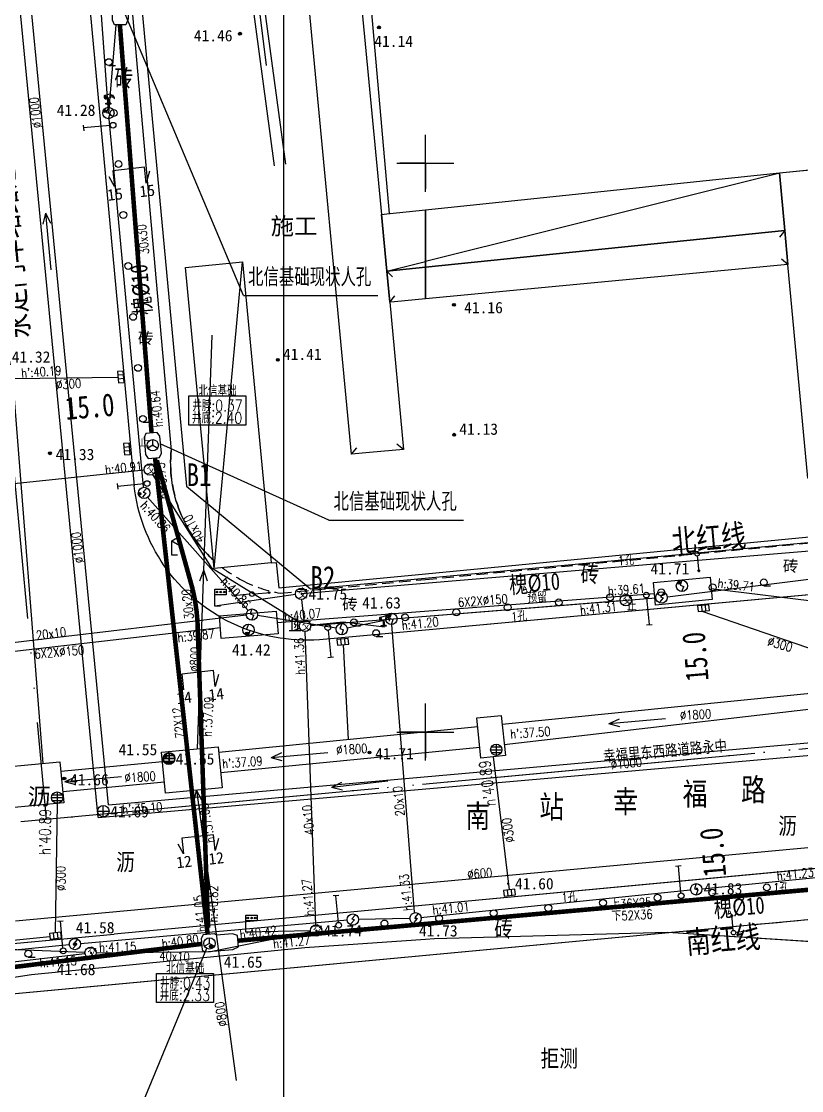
# Model space of a CAD drawing. Extents: x 501830 to 502977, y 299930 to 300245.
# Drawn here: x 502214.5 to 502283.1, y 300068.5 to 300162.5 of the extents above; entities that cross this region are included whole.
import ezdxf
from ezdxf.enums import TextEntityAlignment as Align
from ezdxf.lldxf.tags import DXFTag

# ---------------------------------------------------------------- set-up
doc = ezdxf.new("R2010")
doc.units = 0
for name, pattern in [('1117', [0.3, 0.2, -0.1]), ('2312', [0.3, 0.2, -0.1]), ('ACAD_ISO05W100', [33, 24, -3, 0, -3, 0, -3])]:
    doc.linetypes.add(name, pattern=pattern)
for name, color, linetype in [('BJ0', 7, 'Continuous'), ('BJ02', 7, 'Continuous'), ('BJ04', 7, 'Continuous'), ('BJ05', 7, 'Continuous'), ('BJ08', 7, 'Continuous'), ('BJ09', 7, 'Continuous'), ('BJ10', 7, 'Continuous'), ('BJ11', 7, 'Continuous'), ('TK', 7, 'Continuous'), ('上水注记', 4, 'Continuous'), ('上水管线', 4, 'Continuous'), ('公安交通井', 163, 'Continuous'), ('公安交通注记', 163, 'Continuous'), ('新建北信', 13, 'Continuous'), ('污水井', 247, 'Continuous'), ('污水注记', 247, 'Continuous'), ('污水管线', 247, 'Continuous'), ('污水高程表', 247, 'Continuous'), ('照明井', 193, 'Continuous'), ('电信井', 3, 'Continuous'), ('电信井（北信基础）', 3, 'Continuous'), ('电信断面图及编号', 3, 'Continuous'), ('电信注记', 3, 'Continuous'), ('电信管线', 3, 'Continuous'), ('电信高程表', 3, 'Continuous'), ('电力井', 1, 'Continuous'), ('电力注记', 1, 'Continuous'), ('电力管线', 1, 'Continuous'), ('电力高程表', 1, 'Continuous'), ('监控器', 5, 'Continuous'), ('雨水井', 34, 'Continuous'), ('雨水注记', 34, 'Continuous'), ('雨水管线', 34, 'Continuous'), ('雨水高程表', 34, 'Continuous'), ('雨蓖子', 34, 'Continuous')]:
    doc.layers.add(name, color=color, linetype=linetype)
doc.layers.add('道路红线', color=11, linetype='Continuous', lineweight=30)
doc.styles.add('HZ', font='simplex.shx', dxfattribs={"bigfont": 'hztxt'})
doc.styles.add('HZTXT', font='romans', dxfattribs={"width": 0.7, "height": 4, "bigfont": 'HZTXT'})
doc.styles.get("Standard").update_dxf_attribs({"font": 'SIMFANG.TTF'})
doc.styles.add('粗等线', font='SIMHEI.TTF')
tags = doc.linetypes.add('DL', pattern='A,15,-4.925,[130,ltypeshp.shx,S=0.5,R=330,X=-0.15,Y=0.433],0,[130,ltypeshp.shx,S=0.4,R=90,X=0,Y=0],-0.15,[130,ltypeshp.shx,S=0.5,R=150,X=0,Y=-0.433],-4.925,15', length=40).pattern_tags.tags
tags[32:33] = [DXFTag(74, 4), DXFTag(75, 0), DXFTag(340, '0'), DXFTag(46, 1.0), DXFTag(50, 0.0), DXFTag(44, 0.0), DXFTag(45, 0.0)]
tags[30:31] = [DXFTag(74, 4), DXFTag(75, 0), DXFTag(340, '0'), DXFTag(46, 1.0), DXFTag(50, 0.0), DXFTag(44, 0.0), DXFTag(45, 0.0)]
tags[4:5] = [DXFTag(74, 4), DXFTag(75, 0), DXFTag(340, '0'), DXFTag(46, 1.0), DXFTag(50, 0.0), DXFTag(44, 0.0), DXFTag(45, 0.0)]
tags = doc.linetypes.add('DX', pattern='A,15,-5,[130,ltypeshp.shx,S=1,R=330,X=0,Y=0],-5,15', length=40).pattern_tags.tags
tags[16:17] = [DXFTag(74, 4), DXFTag(75, 0), DXFTag(340, '0'), DXFTag(46, 1.0), DXFTag(50, 0.0), DXFTag(44, 0.0), DXFTag(45, 0.0)]
tags[14:15] = [DXFTag(74, 4), DXFTag(75, 0), DXFTag(340, '0'), DXFTag(46, 1.0), DXFTag(50, 0.0), DXFTag(44, 0.0), DXFTag(45, 0.0)]
tags[4:5] = [DXFTag(74, 4), DXFTag(75, 0), DXFTag(340, '0'), DXFTag(46, 1.0), DXFTag(50, 0.0), DXFTag(44, 0.0), DXFTag(45, 0.0)]
tags = doc.linetypes.add('SS', pattern='A,15,-1.9,[130,ltypeshp.shx,S=1,R=330,X=0,Y=0],-1.2,[130,ltypeshp.shx,S=1,R=330,X=0,Y=0],-1.9,15', length=35).pattern_tags.tags
tags[24:25] = [DXFTag(74, 4), DXFTag(75, 0), DXFTag(340, '0'), DXFTag(46, 1.0), DXFTag(50, 0.0), DXFTag(44, 0.0), DXFTag(45, 0.0)]
tags[22:23] = [DXFTag(74, 4), DXFTag(75, 0), DXFTag(340, '0'), DXFTag(46, 1.0), DXFTag(50, 0.0), DXFTag(44, 0.0), DXFTag(45, 0.0)]
tags[4:5] = [DXFTag(74, 4), DXFTag(75, 0), DXFTag(340, '0'), DXFTag(46, 1.0), DXFTag(50, 0.0), DXFTag(44, 0.0), DXFTag(45, 0.0)]

# ---------------------------------------------------------------- blocks, each defined once
blk = doc.blocks.new('831')
for radius in [0.25, 0.15, 0.05]:
    blk.add_circle((0, 0), radius)
blk = doc.blocks.new('mhs500')
at = {"layer": 'BJ09'}
blk.add_circle((0, 0), 0.3, dxfattribs=at)
blk = doc.blocks.new('MHST')
at = {"layer": 'BJ09'}
blk.add_line((-0.01, -0.59), (1.19, -0.59), dxfattribs=at)
blk.add_circle((0, 0), 0.6, dxfattribs=at)
blk = doc.blocks.new('M521')
at = {"layer": 'BJ05', "linetype": 'Continuous'}
h = blk.add_hatch(color=256, dxfattribs=at)
h.paths.add_polyline_path([(2.85, 0), (3.15, 0, 0.998883)])
h.paths.add_polyline_path([(3.15, 0, 0.000279), (3.15, 0), (2.85, 0, 1.000559)])
at = {"layer": 'BJ05', "linetype": 'Continuous', "flags": 128}
blk.add_lwpolyline([(0.4, 0), (3.25, 0)], dxfattribs=at)
at = {"layer": 'BJ05', "linetype": 'Continuous'}
for centre, radius in [((0, 0), 0.4), ((3, 0), 0.15)]:
    blk.add_circle(centre, radius, dxfattribs=at)
blk = doc.blocks.new('9372')
blk.add_line((-0.01, -0.59), (1.19, -0.59))
blk.add_circle((0, 0), 0.6)
blk = doc.blocks.new('GC200')
at = {"linetype": 'Continuous', "const_width": 0.2, "flags": 128}
blk.add_lwpolyline([(-0.1, 0, 1), (0.1, 0, 1)], format="xyb", close=True, dxfattribs=at)
blk = doc.blocks.new('通信井')
for q in [(-0.433, -0.25), (0, 0.5), (0.433, -0.25)]:
    blk.add_line((0, 0), q)
at = {"lineweight": -3}
blk.add_circle((0, 0), 0.5, dxfattribs=at)
blk = doc.blocks.new('雨水井')
at = {"lineweight": -3}
for p, q in [((0.5, 0), (-0.5, 0)), ((-0.4, 0.3), (0.4, 0.3)), ((0, 0.495), (0, -0.495)), ((-0.4, -0.3), (0.4, -0.3))]:
    blk.add_line(p, q, dxfattribs=at)
blk.add_circle((0, 0), 0.5, dxfattribs=at)
blk = doc.blocks.new('B8211')
blk.add_hatch(color=256).paths.add_polyline_path([(0.25, 0, 1), (-0.25, 0, 1)])
blk.add_circle((0, 0), 0.25)
blk = doc.blocks.new('JKQ')
h = blk.add_hatch(color=256)
h.paths.add_polyline_path([(-0.45, 0.08), (-0.45, -0.08), (-0.09, -0.08), (-0.09, 0.08)])
h.paths.add_polyline_path([(0.45, -0.08), (0.45, 0.08), (0.14, 0.08), (0.07, 0.08), (0.07, -0.08)])
h = blk.add_hatch(color=256)
h.paths.add_polyline_path([(-0.09, 0.08), (0.07, 0.08), (0.07, 0.68), (-0.09, 0.68)])
h.paths.add_polyline_path([(-0.01, 1.03), (-0.09, 0.68), (0.07, 0.68)])
h.paths.add_polyline_path([(0.07, 0.08), (-0.09, 0.08), (-0.09, -0.08), (0.07, -0.08)])
for p, q in [((-0.75, 1.32), (-0.76, 1.27)), ((-0.76, 1.27), (-0.76, 1.21)), ((-0.76, 1.21), (-0.75, 1.16)), ((-0.74, 1.37), (-0.75, 1.32)), ((-0.75, 1.16), (-0.73, 1.1)), ((-0.73, 1.41), (-0.74, 1.37)), ((-0.71, 1.45), (-0.73, 1.41)), ((-0.73, 1.1), (-0.71, 1.04)), ((-0.68, 1.47), (-0.71, 1.45)), ((-0.71, 1.04), (-0.68, 1)), ((-0.65, 1.49), (-0.68, 1.47)), ((-0.68, 1), (-0.65, 0.95)), ((-0.66, 1.34), (-0.67, 1.26)), ((-0.67, 1.26), (-0.65, 1.16)), ((-0.66, 1.48), (0.24, 1.75)), ((-0.64, 1.39), (-0.66, 1.34)), ((-0.62, 1.49), (-0.65, 1.49)), ((-0.65, 1.16), (-0.62, 1.07)), ((-0.65, 0.95), (-0.62, 0.92)), ((-0.63, 1.4), (-0.64, 1.39)), ((-0.61, 1.4), (-0.63, 1.4)), ((-0.58, 1.48), (-0.62, 1.49)), ((-0.62, 1.07), (-0.57, 1)), ((-0.62, 0.92), (-0.58, 0.9)), ((-0.57, 1.37), (-0.61, 1.4)), ((-0.55, 1.46), (-0.58, 1.48)), ((-0.58, 0.9), (-0.55, 0.88)), ((-0.53, 1.3), (-0.57, 1.37)), ((-0.57, 1), (-0.53, 0.97)), ((-0.51, 1.43), (-0.55, 1.46)), ((-0.55, 0.88), (-0.51, 0.88)), ((-0.49, 1.2), (-0.53, 1.3)), ((-0.53, 0.97), (-0.52, 0.97)), ((-0.52, 0.97), (-0.51, 0.98)), ((-0.48, 1.39), (-0.51, 1.43)), ((-0.51, 0.98), (-0.48, 1.02)), ((-0.51, 0.88), (-0.48, 0.89)), ((-0.48, 1.11), (-0.49, 1.2)), ((-0.45, 1.35), (-0.48, 1.39)), ((-0.48, 0.89), (0.42, 1.15)), ((-0.48, 1.02), (-0.48, 1.11)), ((-0.48, 0.89), (-0.45, 0.91)), ((-0.43, 1.3), (-0.45, 1.35)), ((-0.45, 0.91), (-0.43, 0.93)), ((-0.45, 0.08), (0.42, 0.08)), ((-0.45, -0.08), (-0.45, 0.08)), ((-0.41, 1.24), (-0.43, 1.3)), ((-0.43, 0.93), (-0.41, 0.97)), ((-0.39, 1.18), (-0.41, 1.24)), ((-0.41, 0.97), (-0.39, 1.02)), ((-0.39, 1.13), (-0.39, 1.18)), ((-0.39, 1.07), (-0.39, 1.13)), ((-0.39, 1.02), (-0.39, 1.07)), ((-0.01, 1.03), (-0.09, 0.68)), ((-0.09, 0.68), (-0.09, -0.08)), ((-0.09, 0.68), (0.07, 0.68)), ((0.07, 0.68), (-0.01, 1.03)), ((0.07, 0.68), (0.07, -0.08)), ((0.45, 0.08), (0.14, 0.08)), ((0.26, 1.75), (0.23, 1.75)), ((0.3, 1.74), (0.26, 1.75)), ((0.34, 1.73), (0.3, 1.74)), ((0.37, 1.7), (0.34, 1.73)), ((0.4, 1.66), (0.37, 1.7)), ((0.38, 1.14), (0.41, 1.15)), ((0.43, 1.62), (0.4, 1.66)), ((0.41, 1.15), (0.44, 1.17)), ((0.46, 1.57), (0.43, 1.62)), ((0.44, 1.17), (0.47, 1.2)), ((0.45, 0.08), (0.45, -0.08)), ((0.45, 0.08), (0.45, -0.08)), ((0.48, 1.52), (0.46, 1.57)), ((0.47, 1.2), (0.48, 1.24)), ((0.49, 1.46), (0.48, 1.52)), ((0.48, 1.24), (0.5, 1.29)), ((0.5, 1.4), (0.49, 1.46)), ((0.5, 1.34), (0.5, 1.4)), ((0.5, 1.29), (0.5, 1.34)), ((0.45, -0.08), (-0.45, -0.08))]:
    blk.add_line(p, q)
at = {"extrusion": (0, 0, -1)}
for p, q in [((0.49, 1.48), (0.59, 1.51)), ((0.59, 1.51), (0.69, 1.52)), ((0.66, 1.18), (0.67, 1.21)), ((0.68, 1.16), (0.66, 1.18)), ((0.67, 1.21), (0.72, 1.24)), ((0.73, 1.14), (0.68, 1.16)), ((0.69, 1.52), (0.78, 1.5)), ((0.72, 1.24), (0.77, 1.26)), ((0.79, 1.13), (0.73, 1.14)), ((0.77, 1.26), (0.83, 1.26)), ((0.78, 1.5), (0.85, 1.43)), ((0.84, 1.14), (0.79, 1.13)), ((0.83, 1.26), (0.88, 1.24)), ((0.88, 1.17), (0.84, 1.14)), ((0.85, 1.43), (0.9, 1.32)), ((0.88, 1.24), (0.92, 1.21)), ((0.9, 1.21), (0.88, 1.17)), ((0.9, 1.32), (0.9, 1.21)), ((0.92, 1.21), (0.98, 1.13)), ((0.98, 0.94), (0.95, 0.85)), ((0.98, 1.13), (1, 1.03)), ((1, 1.03), (0.98, 0.94))]:
    blk.add_line(p, q, dxfattribs=at)
blk = doc.blocks.new('B8003')
at = {"color": 0}
for p, q in [((0, 3), (2, 3)), ((0, 0), (0, 3)), ((2, 2), (0, 2)), ((2, 3), (2, 2)), ((1, 0), (0, 0))]:
    blk.add_line(p, q, dxfattribs=at)
for centre in [(0.36, 2.49), (1.02, 2.49), (1.65, 2.49)]:
    blk.add_circle(centre, 0.135)
blk = doc.blocks.new('JT')
at = {"layer": '公安交通井'}
blk.add_circle((0, 0), 0.5, dxfattribs=at)
at = {"layer": '公安交通井', "width": 0.8}
blk.add_text('交', height=0.8, dxfattribs=at).set_placement((-0.304, -0.335, -50.185))
blk = doc.blocks.new('B547')
at = {"linetype": 'Continuous'}
for p, q in [((0, 1), (-0.31427, 0.111111)), ((-0.31427, 0.111111), (0.31427, -0.111111)), ((0, -1), (0.31427, -0.111111))]:
    blk.add_line(p, q, dxfattribs=at)
blk.add_circle((0, 0), 1)
blk = doc.blocks.new('B552')
for p, q in [((0.984668, 0.518566), (-1.015332, 0.518566)), ((-1.015332, 0.518566), (-1.015332, -0.481434)), ((0.984668, -0.481434), (0.984668, 0.518566)), ((-1.015332, -0.481434), (0.984668, -0.481434))]:
    blk.add_line(p, q)
at = {"linetype": 'Continuous'}
for p, q in [((-0.348666, -0.481434), (-0.348666, 0.518566)), ((0.318001, -0.481434), (0.318001, 0.518566))]:
    blk.add_line(p, q, dxfattribs=at)
blk = doc.blocks.new('B5123')
at = {"linetype": 'Continuous'}
for p, q in [((-0.5, 0), (-0.5, 2)), ((-0.5, 2), (0.5, 2)), ((0.5, 0), (0.5, 2)), ((-1, 0), (1, 0)), ((0.16646, 1.689058), (-0.138788, 1.112143)), ((-0.138788, 1.112143), (0.204287, 0.999847)), ((0.204287, 0.999847), (-0.076061, 0.408413))]:
    blk.add_line(p, q, dxfattribs=at)
blk = doc.blocks.new('B5421')
for p, q in [((-1, 0), (1, 0)), ((0, -1), (0, 1))]:
    blk.add_line(p, q)
blk.add_circle((0, 0), 1)
blk = doc.blocks.new('B5422')
at = {"linetype": 'Continuous'}
for p, q in [((-1, 0), (1, 0)), ((-0.866025, 0.5), (0.866025, 0.5)), ((0, 1), (0, -1)), ((-0.866025, -0.5), (0.866025, -0.5))]:
    blk.add_line(p, q, dxfattribs=at)
blk.add_circle((0, 0), 1, dxfattribs=at)
blk = doc.blocks.new('电力井')
at = {"lineweight": -3}
for p, q in [((0.192, 0.395), (-0.079, 0.068)), ((-0.079, 0.068), (0.152, -0.017)), ((0.152, -0.017), (-0.164, -0.373))]:
    blk.add_line(p, q, dxfattribs=at)
blk.add_circle((0, 0), 0.5, dxfattribs=at)
blk = doc.blocks.new('4563')
for p, q in [((0, 2.5), (1.3, 3.25)), ((0, 0), (0, 2.5)), ((0, 2.5), (1.3, 1.75)), ((1, 0), (0, 0))]:
    blk.add_line(p, q)
blk = doc.blocks.new('acfgw')
at = {"color": 4}
for p, q in [((0, -5), (0, 5)), ((-5, 0), (5, 0))]:
    blk.add_line(p, q, dxfattribs=at)
blk = doc.blocks.new('300框2')
at = {"color": 40}
for p, q in [((0, 0), (0, -145)), ((245.4, 0), (245.4, -145))]:
    blk.add_line(p, q, dxfattribs=at)

msp = doc.modelspace()

# ---------------------------------------------------------------- linework, layer by layer
at = {"layer": 'BJ0', "linetype": 'Continuous'}
for p, q in [((502250, 300150), (502250, 300152.25)), ((502250, 300150), (502247.75, 300150)), ((502250, 300150), (502252.25, 300150)), ((502250, 300150), (502250, 300147.75)), ((502250, 300100), (502250, 300102.25)), ((502250, 300100), (502247.75, 300100)), ((502250, 300100), (502252.25, 300100)), ((502250, 300100), (502250, 300097.75))]:
    msp.add_line(p, q, dxfattribs=at)
at = {"layer": 'BJ02', "linetype": 'Continuous'}
for p, q in [((502250, 300145.908), (502281.106, 300149.16)), ((502281.106, 300149.16), (502281.582, 300144.094)), ((502246.13, 300145.504), (502246.606, 300145.554)), ((502246.603, 300140.51), (502246.13, 300145.504)), ((502246.13, 300145.504), (502246.13, 300145.504)), ((502246.606, 300145.554), (502250, 300145.908)), ((502281.582, 300144.094), (502250, 300140.858)), ((502250, 300140.858), (502281.582, 300144.094)), ((502281.582, 300144.094), (502281.854, 300141.09)), ((502231.449, 300114.393), (502233.935, 300141.328)), ((502231.449, 300114.393), (502233.935, 300141.328)), ((502250, 300140.858), (502246.603, 300140.51)), ((502246.603, 300140.51), (502250, 300140.858)), ((502281.854, 300141.09), (502250, 300138.071)), ((502250, 300140.858), (502250, 300140.858)), ((502246.862, 300137.78), (502246.603, 300140.51)), ((502246.603, 300140.51), (502246.603, 300140.51)), ((502250, 300138.071), (502247.291, 300137.814)), ((502250, 300138.071), (502250, 300138.071)), ((502247.291, 300137.814), (502246.862, 300137.78))]:
    msp.add_line(p, q, dxfattribs=at)
at = {"layer": 'BJ02', "linetype": 'Continuous', "flags": 128}
for points in [[(502223.95, 300166.709), (502223.95, 300166.709), (502244.792, 300168.554), (502246.826, 300145.577)], [(502223.95, 300166.709), (502223.95, 300166.709), (502244.792, 300168.554), (502246.826, 300145.577)], [(502223.95, 300166.709), (502227.664, 300124.756)], [(502223.95, 300166.709), (502227.664, 300124.756)], [(502281.14, 300149.125), (502250, 300141.366)], [(502281.14, 300149.125), (502250, 300141.366)], [(502281.582, 300144.094), (502281.105, 300143.515)], [(502281.582, 300144.094), (502281.105, 300143.515)], [(502236.456, 300114.884), (502231.449, 300114.393), (502228.928, 300140.837), (502233.935, 300141.328), (502236.456, 300114.884)], [(502236.456, 300114.884), (502231.449, 300114.393), (502228.928, 300140.837), (502233.935, 300141.328), (502236.456, 300114.884)], [(502246.603, 300140.51), (502250, 300141.366)], [(502246.603, 300140.51), (502250, 300141.366)], [(502281.854, 300141.09), (502281.277, 300141.569)], [(502281.854, 300141.09), (502281.277, 300141.569)], [(502246.603, 300140.51), (502247.095, 300140.003)], [(502246.603, 300140.51), (502247.095, 300140.003)], [(502246.862, 300137.78), (502247.322, 300138.358)], [(502246.862, 300137.78), (502247.322, 300138.358)], [(502243.508, 300124.415), (502243.986, 300124.993)], [(502243.508, 300124.415), (502243.986, 300124.993)], [(502248.087, 300124.849), (502247.498, 300125.313)], [(502248.087, 300124.849), (502247.498, 300125.313)], [(502250, 300113.918), (502284.318, 300117.22)], [(502250, 300113.918), (502284.318, 300117.22)], [(502236.456, 300114.884), (502236.899, 300114.917), (502237.106, 300112.678), (502250, 300113.918)], [(502236.456, 300114.884), (502236.899, 300114.917), (502237.106, 300112.678), (502250, 300113.918)], [(502310.603, 300079.868), (502271.302, 300082.377)], [(502284.339, 300081.545), (502271.302, 300082.377)]]:
    msp.add_lwpolyline(points, dxfattribs=at)
at = {"layer": 'BJ02', "linetype": 'Continuous'}
for points in [[(502239.606, 300165.59), (502244.186, 300166.024), (502246.13, 300145.504), (502246.603, 300140.51), (502246.862, 300137.78), (502248.087, 300124.849), (502245.1, 300124.566), (502243.508, 300124.415), (502239.606, 300165.59)], [(502239.606, 300165.59), (502244.186, 300166.024), (502246.13, 300145.504), (502246.603, 300140.51), (502246.862, 300137.78), (502248.087, 300124.849), (502245.1, 300124.566), (502243.508, 300124.415), (502239.606, 300165.59)], [(502281.106, 300149.16), (502285.905, 300149.614), (502288.492, 300122.852), (502283.589, 300122.328), (502281.854, 300141.09), (502281.582, 300144.094), (502281.106, 300149.16)], [(502250, 300140.858), (502250, 300145.908), (502281.106, 300149.16), (502281.582, 300144.094), (502250, 300140.858)], [(502246.13, 300145.504), (502246.606, 300145.554), (502250, 300145.908), (502250, 300140.858), (502246.603, 300140.51), (502246.13, 300145.504)], [(502250, 300138.071), (502250, 300140.858), (502281.582, 300144.094), (502281.854, 300141.09), (502250, 300138.071)], [(502246.603, 300140.51), (502250, 300140.858), (502250, 300138.071), (502247.291, 300137.814), (502246.862, 300137.78), (502246.603, 300140.51)]]:
    msp.add_lwpolyline(points, close=True, dxfattribs=at)
for points in [[(502284.339, 300122.408), (502283.589, 300122.328), (502281.854, 300141.09), (502281.582, 300144.094), (502281.106, 300149.16), (502284.339, 300149.466)], [(502250, 300081.775), (502239.412, 300081.03), (502215.381, 300078.661), (502191.336, 300075.01), (502175.568, 300072.213), (502172.098, 300072.335), (502065.636, 300062.283)], [(502250, 300081.775), (502239.412, 300081.03), (502215.381, 300078.661), (502191.336, 300075.01), (502175.568, 300072.213), (502172.098, 300072.335), (502133.883, 300068.727)], [(502271.302, 300082.377), (502250.799, 300081.831), (502250, 300081.775)], [(502271.302, 300082.377), (502250.799, 300081.831), (502250, 300081.775)]]:
    msp.add_lwpolyline(points, dxfattribs=at)
msp.add_lwpolyline([(502231.382, 300115.099, -0.009308), (502231.068, 300115.398, -0.110972), (502228.315, 300119.695, -0.110972), (502227.664, 300124.756)], format="xyb", dxfattribs=at)
at = {"layer": 'BJ04', "linetype": 'Continuous', "flags": 128}
for points in [[(502220.143, 300167.787), (502224.412, 300121.644)], [(502220.143, 300167.787), (502224.412, 300121.644)], [(502287.869, 300112.454), (502250, 300108.972)], [(502284.339, 300112.129), (502250, 300108.972)], [(502250, 300108.972), (502240.683, 300108.116)], [(502250, 300108.972), (502240.683, 300108.116)]]:
    msp.add_lwpolyline(points, dxfattribs=at)
msp.add_lwpolyline([(502240.683, 300108.116, -0.130121), (502233.004, 300109.568, -0.130121), (502227.049, 300114.629, -0.062064), (502225.294, 300117.973, -0.062064), (502224.412, 300121.644)], format="xyb", dxfattribs=at)
msp.add_lwpolyline([(502240.683, 300108.116, -0.130121), (502233.004, 300109.568, -0.130121), (502227.049, 300114.629, -0.062064), (502225.294, 300117.973, -0.062064), (502224.412, 300121.644)], format="xyb", dxfattribs=at)
at = {"layer": 'BJ04', "linetype": '1117', "ltscale": 5, "flags": 128}
for points in [[(502250, 300113.419), (502284.339, 300116.679)], [(502237.25, 300112.208), (502250, 300113.419)], [(502271.302, 300082.377), (502284.339, 300083.595)]]:
    msp.add_lwpolyline(points, dxfattribs=at)
at = {"layer": 'BJ04', "linetype": '1117', "ltscale": 5}
msp.add_lwpolyline([(502237.25, 300112.208, -0.07602), (502233.915, 300113.33, -0.045309), (502232.14, 300114.461, -0.110972)], format="xyb", dxfattribs=at)
at = {"layer": 'BJ04', "linetype": 'Continuous', "flags": 128}
for points, elevation in [([(502370.981, 300096.102), (502250, 300084.793)], 41.91), ([(502284.339, 300088.003), (502250, 300084.793)], 41.91), ([(502250, 300084.793), (502222.657, 300082.237)], 41.91), ([(502250, 300084.793), (502222.657, 300082.237)], 41.91), ([(502069.228, 300068.041), (502222.657, 300082.237)], 41.78), ([(502133.883, 300074.05), (502222.657, 300082.237)], 41.78)]:
    msp.add_lwpolyline(points, dxfattribs=dict(at, elevation=elevation))
at = {"layer": 'BJ04', "linetype": 'Continuous'}
for centre in [(502222.553, 300153.342), (502225.549, 300121.845), (502269.406, 300112.041), (502241.421, 300109.188), (502272.47, 300085.612), (502242.38, 300083.021), (502218.179, 300080.774)]:
    msp.add_circle(centre, 0.25, dxfattribs=at)
at = {"layer": 'BJ05', "linetype": 'Continuous', "flags": 128}
for points in [[(502219.931, 300153.348), (502219.977, 300152.85)], [(502222.305, 300153.317), (502219.954, 300153.099)], [(502222.927, 300121.852), (502222.974, 300121.353)], [(502225.301, 300121.821), (502222.951, 300121.602)], [(502269.432, 300111.793), (502269.67, 300109.444)], [(502241.447, 300108.94), (502241.686, 300106.591)], [(502269.421, 300109.419), (502269.919, 300109.47)], [(502241.437, 300106.566), (502241.935, 300106.617)], [(502272.474, 300088.234), (502271.975, 300088.187)], [(502272.446, 300085.86), (502272.225, 300088.21)], [(502242.384, 300085.642), (502241.886, 300085.596)], [(502242.356, 300083.269), (502242.135, 300085.619)], [(502218.182, 300083.395), (502217.684, 300083.349)], [(502218.154, 300081.022), (502217.933, 300083.372)]]:
    msp.add_lwpolyline(points, dxfattribs=at)
at = {"layer": 'BJ05', "linetype": 'Continuous'}
for centre in [(502222.553, 300153.342), (502225.549, 300121.845), (502269.406, 300112.041), (502241.421, 300109.188), (502272.47, 300085.612), (502242.38, 300083.021), (502218.179, 300080.774)]:
    msp.add_circle(centre, 0.25, dxfattribs=at)
at = {"layer": 'BJ11', "linetype": '1117', "ltscale": 5}
for points in [[(502231.382, 300115.099, -0.009308), (502231.068, 300115.398, -0.110972), (502228.315, 300119.695, -0.110972), (502227.664, 300124.756)], [(502237.25, 300112.208, -0.07602), (502233.915, 300113.33, -0.045309), (502232.14, 300114.461, -0.110972)]]:
    msp.add_lwpolyline(points, format="xyb", dxfattribs=at)
at = {"layer": 'BJ11', "linetype": '1117', "ltscale": 5, "flags": 128}
for points in [[(502250, 300113.419), (502289.366, 300117.156)], [(502237.25, 300112.208), (502250, 300113.419)], [(502271.302, 300082.377), (502381.483, 300092.674)]]:
    msp.add_lwpolyline(points, dxfattribs=at)
at = {"layer": '上水管线', "linetype": 'SS', "ltscale": 0.5, "flags": 128}
msp.add_lwpolyline([(502213.968, 300083.423), (502308.618, 300092.165)], dxfattribs=at)
at = {"layer": '新建北信', "color": 40}
for p, q in [((502234.007, 300138.366), (502223.164, 300164.147)), ((502241.517, 300118.63), (502226.69, 300125.341)), ((502221.908, 300059.542), (502230.785, 300081.021))]:
    msp.add_line(p, q, dxfattribs=at)
at = {"layer": '新建北信', "color": 41}
for p, q in [((502234.007, 300138.366), (502245.825, 300138.366)), ((502241.517, 300118.63), (502253.335, 300118.63))]:
    msp.add_line(p, q, dxfattribs=at)
at = {"layer": '新建北信', "color": 40, "linetype": '2312', "ltscale": 8, "const_width": 0.4}
for points, elevation in [([(502225.937, 300126.291), (502223.153, 300162.169)], 41.495), ([(502230.865, 300082.217), (502226.24, 300124.115)], 41.651), ([(502233.519, 300081.664), (502369.572, 300093.814)], 41.694), ([(502169.003, 300073.828), (502230.331, 300081.383)], 41.694)]:
    msp.add_lwpolyline(points, dxfattribs=dict(at, elevation=elevation))
for points in [[(502226.404, 300123.88), (502229.556, 300112.53)], [(502229.967, 300109.861), (502230.903, 300082.799)]]:
    msp.add_lwpolyline(points, dxfattribs=at)
at = {"layer": '新建北信', "color": 40, "linetype": '2312', "ltscale": 15, "const_width": 0.4}
msp.add_lwpolyline([(502229.971, 300109.759, 0.041999), (502229.556, 300112.53)], format="xyb", dxfattribs=at)
at = {"layer": '污水管线', "flags": 128}
for points, elevation in [([(502221.249, 300092.504), (502211.924, 300188.774), (502210.856, 300200)], 41.596), ([(502222.147, 300093.598), (502212.92, 300188.87), (502211.86, 300200)], 41.596), ([(502233.739, 300171.878), (502236.71, 300149.782)], 41.142), ([(502234.732, 300171.999), (502237.701, 300149.916)], 41.142), ([(502222.147, 300093.598), (502297.779, 300100.307)], 41.596), ([(502221.249, 300092.504), (502298.588, 300099.249)], 41.596)]:
    msp.add_lwpolyline(points, dxfattribs=dict(at, elevation=elevation))
at = {"layer": '污水管线'}
for points in [[(502236.038, 300158.583), (502235.415, 300163.545)], [(502216.402, 300144.644), (502216.656, 300145.612)], [(502217.116, 300140.633), (502216.656, 300145.612)], [(502217.084, 300144.707), (502216.656, 300145.612)], [(502246.704, 300095.687), (502241.735, 300095.124)], [(502242.63, 300095.571), (502241.735, 300095.124)], [(502242.708, 300094.89), (502241.735, 300095.124)]]:
    msp.add_lwpolyline(points, dxfattribs=at)
at = {"layer": '电信井', "linetype": 'Continuous', "elevation": 41.495, "flags": 128}
msp.add_lwpolyline([(502226.435, 300126.335), (502225.439, 300126.247), (502225.283, 300125.903), (502225.416, 300124.409), (502225.649, 300124.063), (502226.645, 300124.151), (502226.806, 300124.522), (502226.674, 300126.016), (502226.435, 300126.335)], dxfattribs=at)
at = {"layer": '电信井（北信基础）', "linetype": 'Continuous', "flags": 128}
msp.add_lwpolyline([(502222.321, 300165.154), (502222.617, 300165.36), (502223.617, 300165.379), (502223.82, 300165.182), (502223.868, 300162.683), (502223.677, 300162.179), (502222.677, 300162.16), (502222.5, 300162.574), (502222.479, 300163.974), (502222.34, 300164.154), (502222.321, 300165.154)], dxfattribs=at)
at = {"layer": '电信井（北信基础）', "linetype": 'Continuous', "elevation": 41.732, "flags": 128}
msp.add_lwpolyline([(502230.467, 300082.185), (502230.292, 300081.87), (502230.372, 300080.873), (502230.588, 300080.69), (502233.079, 300080.891), (502233.562, 300081.13), (502233.481, 300082.127), (502233.052, 300082.263), (502231.657, 300082.144), (502231.464, 300082.265), (502230.467, 300082.185)], dxfattribs=at)
at = {"layer": '电信断面图及编号', "elevation": -40.793}
for points in [[(502225.751, 300149.3), (502225.471, 300148.261), (502225.316, 300149.647), (502222.535, 300149.331), (502222.691, 300147.949), (502222.216, 300148.803)], [(502231.815, 300105.056), (502231.535, 300104.017), (502231.38, 300105.402), (502228.599, 300105.086), (502228.755, 300103.705), (502228.28, 300104.558)], [(502231.815, 300090.638), (502231.535, 300089.599), (502231.38, 300090.984), (502228.599, 300090.668), (502228.755, 300089.286), (502228.28, 300090.14)]]:
    msp.add_lwpolyline(points, dxfattribs=at)
at = {"layer": '电信注记', "linetype": 'Continuous'}
for points in [[(502229.209, 300129.543), (502234.223, 300129.543), (502234.223, 300126.971), (502229.209, 300126.971)], [(502226.375, 300078.792), (502231.388, 300078.792), (502231.388, 300076.221), (502226.375, 300076.221)]]:
    msp.add_lwpolyline(points, close=True, dxfattribs=at)
at = {"layer": '电信管线', "linetype": 'DX', "ltscale": 0.4}
for p, q in [((502226.404, 300123.88), (502229.556, 300112.53)), ((502229.967, 300109.861), (502230.903, 300082.799))]:
    msp.add_line(p, q, dxfattribs=at)
at = {"layer": '电信管线', "linetype": 'DX', "ltscale": 0.5, "flags": 128}
msp.add_lwpolyline([(502222.805, 300162.163), (502222.141, 300154.416)], dxfattribs=at)
for points, elevation in [([(502225.937, 300126.291), (502223.153, 300162.169)], 41.495), ([(502230.865, 300082.217), (502226.24, 300124.115)], 41.651), ([(502233.519, 300081.664), (502369.572, 300093.814)], 41.694), ([(502169.003, 300073.828), (502230.331, 300081.383)], 41.694)]:
    msp.add_lwpolyline(points, dxfattribs=dict(at, elevation=elevation))
at = {"layer": '电信管线', "linetype": 'DX', "ltscale": 0.4}
msp.add_arc((502213.298, 300108.682), 16.707, 3.69685, 13.31673, dxfattribs=at)
at = {"layer": '电力管线', "linetype": 'DL', "ltscale": 0.5, "flags": 128}
for points in [[(502221.299, 300165.887), (502222.104, 300154.915)], [(502222.194, 300154.913), (502222.219, 300155.148)], [(502222.187, 300153.918), (502225.186, 300121.544)], [(502225.564, 300120.672), (502234.423, 300110.701)], [(502271.269, 300111.887), (502286.973, 300113.84)], [(502247.506, 300109.994), (502270.273, 300111.804)], [(502234.258, 300110.268), (502190.723, 300105.114)], [(502242.15, 300109.123), (502235.249, 300110.247)], [(502246.519, 300109.852), (502243.133, 300109.145)], [(502249.045, 300084.163), (502247.047, 300109.456)], [(502274.296, 300086.226), (502284.881, 300087.28)], [(502249.581, 300083.716), (502273.301, 300086.13)], [(502219.703, 300081.413), (502243.161, 300083.51)], [(502244.159, 300083.565), (502248.584, 300083.655)], [(502189.476, 300078.47), (502218.707, 300081.319)]]:
    msp.add_lwpolyline(points, dxfattribs=at)
for points, elevation in [([(502225.291, 300123.024), (502199.892, 300120.346)], 41.62), ([(502238.992, 300109.594), (502231.25, 300114.372), (502226.054, 300122.652)], 41.62), ([(502288.954, 300116.335), (502239.125, 300112.144)], 41.634), ([(502275.103, 300112.609), (502304.055, 300109.079)], -41.498), ([(502236.968, 300109.636), (502270.121, 300112.187)], -0.074), ([(502239.359, 300109.828), (502239.144, 300111.657)], 41.662), ([(502239.915, 300109.371), (502267.111, 300111.563)], 41.62), ([(502207.239, 300106.349), (502231.987, 300109.2)], -0.148), ([(502238.954, 300109.143), (502238.463, 300108.943)], 41.662), ([(502240.375, 300083.057), (502239.435, 300108.831)], 41.662), ([(502239.914, 300109.385), (502242.783, 300109.698), (502246.406, 300109.259)], 41.62), ([(502239.893, 300082.545), (502234.218, 300082.41)], 41.663), ([(502221.079, 300080.607), (502231.116, 300080.72), (502239.903, 300082.46)], 41.663), ([(502220.079, 300080.626), (502213.332, 300080.883)], 41.663), ([(502196.287, 300077.799), (502220.082, 300080.55)], 41.663)]:
    msp.add_lwpolyline(points, dxfattribs=dict(at, elevation=elevation))
at = {"layer": '电力管线', "linetype": 'DL', "ltscale": 0.5}
for points, elevation in [([(502270.221, 300111.158), (502270.027, 300113.149), (502275.004, 300113.631), (502275.197, 300111.641)], -41.498), ([(502232.066, 300108.227), (502231.905, 300110.221), (502236.889, 300110.622), (502237.05, 300108.629)], -0.074)]:
    msp.add_lwpolyline(points, close=True, dxfattribs=dict(at, elevation=elevation))
at = {"layer": '电力管线', "linetype": 'Continuous', "ltscale": 0.5, "elevation": 41.662, "flags": 128}
msp.add_lwpolyline([(502238.591, 300112.083), (502231.502, 300111.063)], dxfattribs=at)
at = {"layer": '道路红线', "color": 40, "linetype": 'ACAD_ISO05W100'}
for p, q in [((502206.634, 300200), (502216.687, 300092.348)), ((502206.634, 300200), (502216.687, 300092.348)), ((502216.687, 300092.348), (502375.025, 300107.111)), ((502122.831, 300083.597), (502296.752, 300099.813)), ((501950, 300067.482), (502216.687, 300092.348))]:
    msp.add_line(p, q, dxfattribs=at)
at = {"layer": '道路红线', "color": 40}
for p, q in [((502221.7, 300200), (502229.019, 300121.619)), ((502221.7, 300200), (502229.019, 300121.619)), ((502229.019, 300121.619), (502239.905, 300112.591)), ((502229.019, 300121.619), (502239.905, 300112.591)), ((502239.905, 300112.591), (502296.229, 300117.842)), ((502239.905, 300112.591), (502290.246, 300117.285)), ((502218.08, 300077.413), (502360.811, 300090.721)), ((502123.119, 300068.559), (502297.188, 300084.789)), ((501989.224, 300056.074), (502218.08, 300077.413))]:
    msp.add_line(p, q, dxfattribs=at)
at = {"layer": '雨水管线', "flags": 128}
for points in [[(502216.404, 300097.24), (502213.735, 300131.158), (502206.703, 300167.952)], [(502229.98, 300098.524), (502231.269, 300134.881)], [(502256.744, 300100.693), (502292.852, 300104.331)], [(502256.927, 300098.903), (502293.267, 300103.131)], [(502231.834, 300098.233), (502254.596, 300100.481)], [(502232.011, 300096.442), (502254.778, 300098.69)], [(502217.957, 300096.562), (502226.893, 300097.408)], [(502218.127, 300094.77), (502227.063, 300095.616)], [(502229.883, 300094.901), (502233.375, 300069.37)]]:
    msp.add_lwpolyline(points, dxfattribs=at)
at = {"layer": '雨水管线', "linetype": 'Continuous', "flags": 128}
for points, elevation in [([(502213.825, 300131.072), (502222.992, 300131.196)], 41.323), ([(502274.289, 300110.626), (502292.684, 300104.314)], 41.519), ([(502242.758, 300107.691), (502243.215, 300099.357)], 41.427), ([(502217.641, 300093.744), (502217.464, 300082.349)], 41.558), ([(502199.034, 300080.239), (502216.996, 300082.044)], 41.368)]:
    msp.add_lwpolyline(points, dxfattribs=dict(at, elevation=elevation))
at = {"layer": '雨水管线'}
for points in [[(502230.169, 300113.29), (502230.536, 300114.221)], [(502230.853, 300113.272), (502230.536, 300114.221)], [(502241.434, 300098.179), (502236.453, 300097.744)], [(502237.359, 300098.168), (502236.453, 300097.744)], [(502237.419, 300097.486), (502236.453, 300097.744)], [(502223.303, 300096.058), (502218.321, 300095.623)], [(502219.228, 300096.046), (502218.321, 300095.623)], [(502219.288, 300095.364), (502218.321, 300095.623)], [(502229.667, 300093.926), (502229.883, 300094.904)], [(502230.345, 300094.016), (502229.883, 300094.904)]]:
    msp.add_lwpolyline(points, dxfattribs=at)
for points in [[(502257.026, 300097.93), (502254.878, 300097.71), (502254.517, 300101.248), (502256.665, 300101.467)], [(502226.816, 300098.225), (502231.794, 300098.696), (502232.133, 300095.114), (502227.155, 300094.643)], [(502212.902, 300096.908), (502217.88, 300097.379), (502218.219, 300093.797), (502213.241, 300093.326)]]:
    msp.add_lwpolyline(points, close=True, dxfattribs=at)
at = {"layer": '雨水管线', "elevation": 41.596}
for points in [[(502271.1, 300101.161), (502266.119, 300100.726)], [(502267.025, 300101.149), (502266.119, 300100.726)], [(502267.085, 300100.467), (502266.119, 300100.726)]]:
    msp.add_lwpolyline(points, dxfattribs=at)
at = {"layer": '雨水管线', "linetype": 'Continuous', "flags": 128}
msp.add_lwpolyline([(502255.952, 300097.82), (502257.36, 300086.137)], dxfattribs=at)

# ---------------------------------------------------------------- block references
at = {"color": 40}
for p in [(501992.126, 300175.433), (502237.526, 300175.433)]:
    msp.add_blockref('300框2', p, dxfattribs=at)
at = {"layer": 'BJ04', "linetype": 'Continuous', "xscale": 0.5, "yscale": 0.5, "zscale": 0.5}
msp.add_blockref('4563', (502227.704, 300115.563, -0.129), dxfattribs=at)
at = {"layer": 'BJ04', "xscale": 0.5, "yscale": 0.5, "zscale": 0.5}
for p in [(502231.502, 300111.063, 41.323), (502234.218, 300082.41, 41.667)]:
    msp.add_blockref('B8003', p, dxfattribs=at)
at = {"layer": 'BJ05', "linetype": 'Continuous', "yscale": 0.5, "zscale": 0.5}
for p, xscale, rotation in [((502273.871, 300115.678), 0.5, 185.1820812314779), ((502273.871, 300115.678), 0.4999999999451437, 185.1820812324362), ((502273.871, 300115.678), 0.5, 275.4869798068907), ((502273.871, 300115.678), 0.5000000000350232, 275.4869798010778), ((502234.764, 300112.131), 0.4999999999800527, 185.0272985618601), ((502234.764, 300112.131), 0.4999999999749519, 185.0272985552156), ((502234.764, 300112.131), 0.5000000000031134, 5.182081231833714), ((502234.764, 300112.131), 0.4999999999451437, 5.182081232436165), ((502277.07, 300082.373), 0.5, 95.4869798068907), ((502277.07, 300082.373), 0.5000000000350232, 95.48697980107775), ((502277.07, 300082.373), 0.4999999999999999, 8.189396460692679), ((502277.07, 300082.373), 0.5000000000318667, 8.189396455444477)]:
    msp.add_blockref('M521', p, dxfattribs=dict(at, xscale=xscale, rotation=rotation))
at = {"layer": 'BJ05', "xscale": 0.5, "yscale": 0.5, "zscale": 0.5}
msp.add_blockref('B5123', (502238.538, 300108.943, 41.61), dxfattribs=at)
at = {"layer": 'BJ08', "linetype": 'Continuous', "xscale": 0.5, "yscale": 0.5, "zscale": 0.5}
for name, p in [('831', (502233.707, 300161.385, 41.46)), ('B8211', (502233.707, 300161.385, 41.46)), ('831', (502245.916, 300161.942, 41.14)), ('B8211', (502245.916, 300161.942, 41.14)), ('B8211', (502221.866, 300154.584, 41.277)), ('831', (502252.504, 300137.561, 41.16)), ('B8211', (502252.504, 300137.561, 41.16)), ('831', (502237.033, 300132.716, 41.41)), ('B8211', (502237.033, 300132.716, 41.41)), ('831', (502252.526, 300126.136, 41.13)), ('B8211', (502252.526, 300126.136, 41.13)), ('GC200', (502226.041, 300125.212, 41.495)), ('831', (502217.009, 300124.508, 41.33)), ('B8211', (502224.871, 300120.938, 41.395)), ('B8211', (502272.304, 300113.129, 41.707)), ('GC200', (502239.125, 300112.144, 41.755)), ('GC200', (502267.608, 300111.596, 41.744)), ('B8211', (502246.815, 300110.227, 41.635)), ('B8211', (502234.323, 300108.665, 41.424)), ('B8211', (502227.158, 300097.873, 41.547)), ('GC200', (502227.456, 300097.644, 41.659)), ('831', (502245.083, 300098.21, 41.71)), ('831', (502218.272, 300095.919, 41.66)), ('GC200', (502221.705, 300093.002, 41.702)), ('GC200', (502257.267, 300086.676, 41.607)), ('GC200', (502273.848, 300086.235, 41.836)), ('GC200', (502249.136, 300083.632, 41.744)), ('GC200', (502240.423, 300082.535, 41.746)), ('B8211', (502219.205, 300081.368, 41.581)), ('GC200', (502220.618, 300080.589, 41.689)), ('B8211', (502231.145, 300081.156, 41.651))]:
    msp.add_blockref(name, p, dxfattribs=at)
at = {"layer": 'BJ09', "linetype": 'Continuous', "xscale": 0.5, "yscale": 0.5, "zscale": 0.5}
for name, p in [('MHST', (502222.173, 300158.892)), ('MHST', (502222.173, 300158.892)), ('MHST', (502225.174, 300127.535)), ('MHST', (502225.174, 300127.535)), ('MHST', (502279.734, 300113.161)), ('MHST', (502279.734, 300113.161)), ('MHST', (502243.711, 300109.644)), ('MHST', (502243.711, 300109.644)), ('9372', (502245.67, 300108.7)), ('9372', (502245.67, 300108.7)), ('MHST', (502246.401, 300083.18)), ('MHST', (502246.401, 300083.18)), ('MHST', (502215.107, 300080.524)), ('MHST', (502215.107, 300080.524))]:
    msp.add_blockref(name, p, dxfattribs=at)
at = {"layer": 'BJ09', "linetype": 'Continuous'}
for p, rotation in [((502222.601, 300154.412), 275.4682611308889), ((502223.03, 300149.933), 275.4682611308889), ((502223.03, 300149.933), 275.4682611272512), ((502223.459, 300145.453), 275.4682611308889), ((502223.459, 300145.453), 275.4682611272512), ((502223.888, 300140.974), 275.4682611308889), ((502223.888, 300140.974), 275.4682611272512), ((502224.317, 300136.494), 275.4682611308889), ((502224.317, 300136.494), 275.4682611272512), ((502224.746, 300132.015), 275.4682611308889), ((502224.746, 300132.015), 275.4682611272512), ((502270.729, 300112.281), 5.575302308898329), ((502270.729, 300112.281), 5.575302308354288), ((502275.232, 300112.721), 5.575302308898329), ((502275.232, 300112.721), 5.575302308354288), ((502261.723, 300111.402), 5.575302308898329), ((502261.723, 300111.402), 5.575302308354288), ((502266.226, 300111.842), 5.575302308898329), ((502266.226, 300111.842), 5.575302308354288), ((502252.717, 300110.523), 5.575302308898329), ((502252.717, 300110.523), 5.575302308354288), ((502257.22, 300110.963), 5.575302308898329), ((502257.22, 300110.963), 5.575302308354288), ((502248.214, 300110.084), 5.575302308354288), ((502248.214, 300110.084), 5.575302308354288), ((502279.997, 300086.353), 5.394940667122576), ((502279.997, 300086.353), 5.394940666631339), ((502265.599, 300084.993), 5.394940667122576), ((502265.599, 300084.993), 5.394940666631339), ((502270.398, 300085.446), 5.394940667122576), ((502270.398, 300085.446), 5.394940666631339), ((502275.197, 300085.899), 5.394940667122576), ((502275.197, 300085.899), 5.394940666631339), ((502256, 300084.086), 5.394940667122576), ((502256, 300084.086), 5.394940666631339), ((502260.799, 300084.54), 5.394940667122576), ((502260.799, 300084.54), 5.394940666631339), ((502251.2, 300083.633), 5.394940667122576), ((502251.2, 300083.633), 5.394940666631339)]:
    msp.add_blockref('mhs500', p, dxfattribs=dict(at, rotation=rotation))
at = {"layer": 'TK', "linetype": 'Continuous', "xscale": 0.5, "yscale": 0.5}
for p in [(502250, 300150), (502250, 300100)]:
    msp.add_blockref('acfgw', p, dxfattribs=at)
at = {"layer": '公安交通井'}
for p in [(502225.788, 300123.076, 41.383), (502239.086, 300112.154, 41.681), (502267.609, 300111.603, 41.685), (502239.417, 300109.331, 41.62), (502240.393, 300082.557, 41.662), (502220.579, 300080.607, 41.603)]:
    msp.add_blockref('JT', p, dxfattribs=at)
at = {"layer": '污水井', "xscale": 0.5, "yscale": 0.5, "zscale": 0.5}
msp.add_blockref('B5421', (502221.698, 300093.051, 41.596), dxfattribs=at)
at = {"layer": '照明井', "xscale": 0.5, "yscale": 0.5, "zscale": 0.5}
for p in [(502222.141, 300154.416, 41.277), (502234.755, 300110.327, 41.522), (502247.008, 300109.954, 41.635), (502242.644, 300109.043, 41.612), (502273.798, 300086.181, 41.749)]:
    msp.add_blockref('B547', p, dxfattribs=at)
at = {"layer": '电信井', "linetype": 'Continuous', "ltscale": 0.5}
for p in [(502226.041, 300125.212, 41.495), (502231.03, 300081.428, 41.732)]:
    msp.add_blockref('通信井', p, dxfattribs=at)
at = {"layer": '电力井'}
for p in [(502225.29, 300121.021, 41.517), (502270.748, 300111.833, 41.754), (502243.621, 300083.52, 41.736), (502249.136, 300083.632, 41.744), (502219.205, 300081.368, 41.581)]:
    msp.add_blockref('电力井', p, dxfattribs=at)
at = {"layer": '电力井', "xscale": 0.5, "yscale": 0.5, "zscale": 0.5}
for p in [(502272.537, 300112.852, 41.707), (502234.45, 300108.983, 41.424)]:
    msp.add_blockref('B547', p, dxfattribs=at)
at = {"layer": '监控器', "xscale": 0.5, "yscale": 0.5, "zscale": 0.5}
for p in [(502222.147, 300155.227, 41.279), (502246.334, 300109.338, 41.636)]:
    msp.add_blockref('JKQ', p, dxfattribs=at)
at = {"layer": '雨水井', "xscale": 0.5, "yscale": 0.5, "zscale": 0.5}
for p in [(502256.225, 300098.451, 41.653), (502227.484, 300097.699, 41.547), (502217.641, 300094.244, 41.558)]:
    msp.add_blockref('B5422', p, dxfattribs=at)
at = {"layer": '雨水井'}
msp.add_blockref('雨水井', (502227.456, 300097.644, 41.659), dxfattribs=at)
at = {"layer": '雨蓖子', "yscale": 0.5, "zscale": 0.5}
for p, xscale, rotation in [((502223.25, 300131.223), 0.4999999999712633, 94.32773779931753), ((502223.764, 300124.886, 41.19), 0.4999999999979584, 94.96207441079277), ((502274.424, 300110.899, 41.519), 0.5000000000003649, 185.0750110126039), ((502242.726, 300107.948, 41.427), 0.5000000000507383, 185.5650200713701), ((502257.376, 300085.897, 41.522), 0.4999999999498864, 185.5970356372937), ((502217.484, 300082.109, 41.385), 0.499999999942053, 186.5446989678624)]:
    msp.add_blockref('B552', p, dxfattribs=dict(at, xscale=xscale, rotation=rotation))

# ---------------------------------------------------------------- texts
at = {"layer": 'BJ02', "linetype": 'Continuous'}
msp.add_text('施工', height=1.5, dxfattribs=at).set_placement((502238.456, 300144.484), align=Align.MIDDLE_CENTER)
at = {"layer": 'BJ02', "linetype": 'Continuous', "width": 0.8}
msp.add_text('拒测', height=1.5, dxfattribs=at).set_placement((502261.757, 300071.325), align=Align.MIDDLE_CENTER)
at = {"layer": 'BJ04', "linetype": 'Continuous', "width": 0.8}
for p in [(502223.494, 300157.506), (502264.448, 300113.938), (502256.864, 300082.761)]:
    msp.add_text('砖', height=1.5, dxfattribs=at).set_placement(p, align=Align.MIDDLE)
at = {"layer": 'BJ04', "linetype": 'Continuous'}
for s, height, p in [('砖', 1, (502225.424, 300134.626)), ('砖', 1, (502282.084, 300114.598)), ('砖', 1, (502243.358, 300111.231)), ('沥', 1.5, (502216.071, 300094.337))]:
    msp.add_text(s, height=height, dxfattribs=at).set_placement(p, align=Align.MIDDLE_CENTER)
at = {"layer": 'BJ04', "linetype": 'Continuous', "width": 0.8}
for p in [(502281.819, 300091.764), (502223.649, 300088.583)]:
    msp.add_text('沥', height=1.5, dxfattribs=at).set_placement(p, align=Align.MIDDLE_CENTER)
at = {"layer": 'BJ08', "linetype": 'Continuous'}
for s, p in [('41.46', (502229.649, 300160.716)), ('41.14', (502245.506, 300160.224)), ('41.28', (502217.601, 300154.162, 41.277)), ('41.16', (502253.403, 300136.814)), ('41.32', (502213.648, 300132.472, 41.323)), ('41.41', (502237.483, 300132.716)), ('41.13', (502252.976, 300126.136)), ('41.33', (502217.509, 300123.908)), ('41.71', (502269.779, 300113.855, 41.707)), ('41.63', (502244.442, 300110.862, 41.635)), ('41.42', (502233.001, 300106.732, 41.424)), ('41.55', (502223.038, 300097.967, 41.547)), ('41.71', (502245.583, 300097.61)), ('41.66', (502218.772, 300095.319)), ('41.58', (502219.28, 300082.316, 41.581)), ('41.65', (502232.283, 300079.291, 41.651))]:
    msp.add_text(s, height=1, dxfattribs=at).set_placement(p)
for s, p in [('41.75', (502239.725, 300112.144, 41.755)), ('41.65', (502228.056, 300097.644, 41.659)), ('41.69', (502222.305, 300093.002, 41.702)), ('41.60', (502257.867, 300086.676, 41.607)), ('41.83', (502274.448, 300086.235, 41.836)), ('41.74', (502241.023, 300082.535, 41.746)), ('41.73', (502249.428, 300082.536, 41.744)), ('41.68', (502217.605, 300079.138, 41.689))]:
    msp.add_text(s, height=1, dxfattribs=at).set_placement(p, align=Align.MIDDLE_LEFT)
at = {"layer": 'BJ10', "linetype": 'Continuous', "width": 0.8}
for rotation, p in [(95.2116, (502224.959, 300138.884)), (4.85762, (502259.584, 300113.132)), (4.85762, (502277.564, 300084.657))]:
    msp.add_text('槐%%C10', height=1.5, rotation=rotation, dxfattribs=at).set_placement(p, align=Align.MIDDLE)
for s, p in [('福', (502273.698, 300094.602)), ('路', (502278.821, 300094.982)), ('站', (502261.095, 300093.478)), ('幸', (502267.588, 300093.925)), ('南', (502254.606, 300092.651))]:
    msp.add_text(s, height=2, dxfattribs=at).set_placement(p, align=Align.MIDDLE)
at = {"layer": '上水注记', "style": 'HZ', "width": 0.8}
msp.add_text('%%c600', height=0.8, rotation=4.99209, dxfattribs=at).set_placement((502253.719, 300087.08))
at = {"layer": '公安交通注记', "style": 'HZ', "width": 0.8}
msp.add_text('止', height=0.8, rotation=0.36889, dxfattribs=at).set_placement((502267.709, 300110.67))
at = {"layer": '新建北信', "color": 1, "char_height": 1.4175, "attachment_point": 1, "style": 'HZTXT'}
for insert in [(502234.416, 300140.754), (502241.926, 300121.018)]:
    msp.add_mtext('{\\fSimSun|b0|i0|c134|p2;北信基础现状人孔}', dxfattribs=dict(at, insert=insert))
at = {"layer": '污水注记', "style": 'HZ', "width": 0.8}
for rotation, p in [(97.00211, (502216.304, 300153.128, 41.596)), (97.00211, (502220.004, 300114.912, 41.596)), (5.39058, (502266.327, 300096.733, 41.596))]:
    msp.add_text('%%c1000', height=0.8, rotation=rotation, dxfattribs=at).set_placement(p)
at = {"layer": '污水高程表', "style": 'HZ', "width": 0.8}
msp.add_text("h':35.10", height=0.8, rotation=4.00044, dxfattribs=at).set_placement((502223.39, 300092.797))
at = {"layer": '电信断面图及编号', "style": '粗等线'}
for s, p in [('15', (502222.729, 300147.264, -40.793)), ('15', (502225.554, 300147.577, -40.793)), ('14', (502228.794, 300103.02, -40.793)), ('14', (502231.619, 300103.332, -40.793)), ('12', (502228.794, 300088.602, -40.793)), ('12', (502231.619, 300088.914, -40.793))]:
    msp.add_text(s, height=1, rotation=6.65422, dxfattribs=at).set_placement(p, align=Align.MIDDLE)
at = {"layer": '电信注记', "style": 'HZ', "width": 0.8}
for s, rotation, p in [('30x30', 96.28568, (502225.728, 300142.03)), ('30x20', 96.28568, (502229.646, 300109.962)), ('72X12', 96.28568, (502228.861, 300099.494)), ('上36X25', 3.55579, (502266.277, 300084.435)), ('下52X36', 3.55579, (502266.384, 300083.39))]:
    msp.add_text(s, height=0.8, rotation=rotation, dxfattribs=at).set_placement(p)
for s, p in [('北信基础', (502231.732, 300130.043)), ('井脖:0.37', (502231.727, 300128.747)), ('井底:2.40', (502231.691, 300127.666)), ('北信基础', (502228.897, 300079.292)), ('井脖:0.43', (502228.893, 300077.997)), ('井底:2.33', (502228.857, 300076.915))]:
    msp.add_text(s, height=1, dxfattribs=at).set_placement(p, align=Align.MIDDLE)
msp.add_text('止', height=0.8, dxfattribs=at).set_placement((502224.902, 300125.062))
at = {"layer": '电信高程表', "style": 'HZ', "width": 0.8}
for s, rotation, p in [('h:40.64', 95.87645, (502226.943, 300126.839, 0.103)), ('h:40.75', 95.87645, (502227.406, 300120.497, 41.62)), ('h:40.82', 89.00443, (502231.717, 300083.261)), ('h:41.05', 95.87645, (502230.759, 300082.463)), ('h:40.42', 7.25664, (502233.738, 300081.78)), ('h:40.80', 7.25664, (502226.889, 300081.001))]:
    msp.add_text(s, height=0.8, rotation=rotation, dxfattribs=at).set_placement(p)
at = {"layer": '电力注记', "style": 'HZ', "width": 0.8}
for s, rotation, p in [('40x10', 118.03699, (502230.63, 300116.869)), ('1孔', 2.6805, (502266.935, 300114.65)), ('6X2X%%c150', 4.38595, (502252.886, 300110.992)), ('预留', 3.6154, (502258.974, 300111.364)), ('1孔', 2.6805, (502257.543, 300109.728)), ('20x10', 7.45636, (502215.844, 300108.088)), ('6X2X%%c150', 4.99209, (502215.679, 300106.455)), ('20x10', 95.17962, (502248.18, 300092.646)), ('40x10', 95.2292, (502240.225, 300090.983, 83.56)), ('1孔', 355.92047, (502280.506, 300085.952)), ('1孔', 2.6805, (502261.962, 300085.063)), ('40x10', 358.52657, (502226.615, 300079.923, 83.561))]:
    msp.add_text(s, height=0.8, rotation=rotation, dxfattribs=at).set_placement(p)
at = {"layer": '电力高程表', "style": 'HZ', "width": 0.8}
for s, rotation, p in [('h:40.91', 6.31837, (502221.905, 300122.656)), ('h:40.86', 312.3097, (502224.877, 300119.859, 41.62)), ('h:40.86', 312.3097, (502231.942, 300113.194, 41.62)), ('h:39.61', 4.41285, (502266.058, 300111.995)), ('h:39.71', 353.55204, (502275.638, 300112.715)), ('h:40.07', 6.31837, (502237.637, 300109.733)), ('h:41.31', 6.31837, (502263.624, 300110.309)), ('h:41.20', 6.31837, (502247.957, 300108.967)), ('h:39.87', 6.31837, (502228.261, 300107.899)), ('h:41.36', 92.32727, (502239.41, 300105.047)), ('h:41.33', 96.84023, (502248.887, 300084.326, -125.34)), ('h:41.23', 5.89189, (502280.907, 300086.964, -125.34)), ('h:41.27', 94.70902, (502240.212, 300083.878, 41.91)), ('h:41.01', 5.89189, (502250.666, 300083.952, -125.4)), ('h:41.27', 5.89189, (502236.662, 300080.993, -125.4)), ('h:41.15', 1.17194, (502221.339, 300080.673, -125.4)), ('h:41.15', 3.57638, (502216.129, 300079.323, -83.711))]:
    msp.add_text(s, height=0.8, rotation=rotation, dxfattribs=at).set_placement(p)
at = {"layer": '道路红线', "color": 40, "width": 0.8}
for s, height, rotation, p in [('永定门车站路道路永中', 2, 95.33492, (502215.181, 300134.703)), ('15.0', 2, 5.00683, (502218.417, 300127.438)), ('北红线', 2, 5.04544, (502271.712, 300115.77)), ('15.0', 2, 94.73976, (502274.888, 300104.543)), ('幸福里东西路道路永中', 1, 5.04544, (502265.662, 300097.381, 20.798)), ('15.0', 2, 94.73976, (502276.431, 300087.337)), ('南红线', 2, 5.04544, (502272.973, 300080.496))]:
    msp.add_text(s, height=height, rotation=rotation, dxfattribs=at).set_placement(p)
for s, p in [('B1', (502229.019, 300121.619)), ('B2', (502239.905, 300112.591))]:
    msp.add_text(s, height=2, dxfattribs=at).set_placement(p)
at = {"layer": '雨水注记', "style": 'HZ', "width": 0.8}
for s, rotation, p in [('%%C300', 3.92898, (502217.586, 300130.122, 85.471)), ('%%C300', 344.26076, (502280, 300107.634, 85.667)), ('%%c800', 87.85928, (502230.106, 300105.286)), ('%%c1800', 3.30464, (502272.391, 300101.058)), ('%%c1800', 3.30464, (502242.185, 300098.022)), ('%%c1800', 3.30464, (502223.585, 300095.587)), ('%%C300', 99.16905, (502257.833, 300090.357, -41.452)), ('%%C300', 91.35318, (502218.394, 300086.057, -83.048)), ('%%c800', 98.66548, (502232.611, 300074.185))]:
    msp.add_text(s, height=0.8, rotation=rotation, dxfattribs=at).set_placement(p)
at = {"layer": '雨水高程表', "style": 'HZ', "width": 0.8}
for s, rotation, p in [("h':40.19", 4.00044, (502214.509, 300131.148)), ("h':37.09", 86.97742, (502231.202, 300099.564)), ("h':37.50", 4.00044, (502257.485, 300099.43)), ("h':37.09", 4.00044, (502232.179, 300096.827)), ("h':37.65", 100.46098, (502231.521, 300090.336))]:
    msp.add_text(s, height=0.8, rotation=rotation, dxfattribs=at).set_placement(p)
for rotation, p in [(97.05109, (502255.436, 300095.486, -43.661)), (89.23521, (502216.575, 300091.213, -85.257))]:
    msp.add_text("h'40.89", height=1, rotation=rotation, dxfattribs=at).set_placement(p, align=Align.MIDDLE)

doc.saveas('drawing.dxf')
